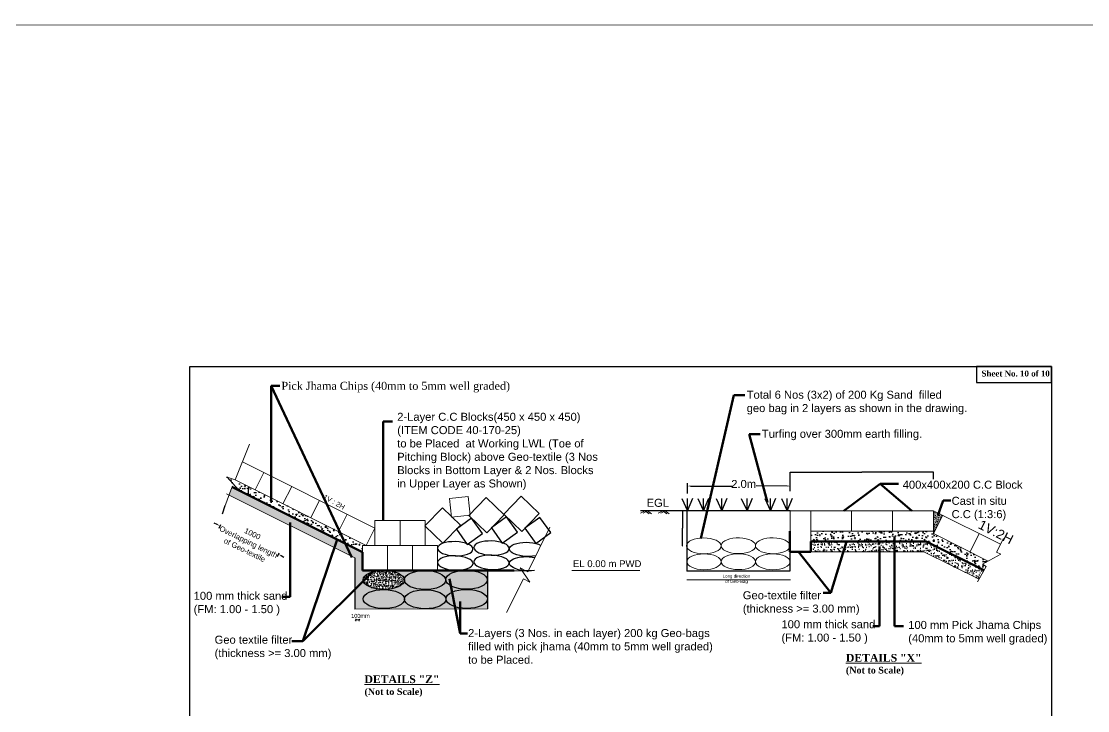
# Model space of a CAD drawing. Header units: inches. Extents: x 91231 to 269365, y -29123 to 27954.
# Drawn here: x 236388 to 250137, y -20464 to -11572 of the extents above; entities that cross this region are included whole.
import ezdxf

# ---------------------------------------------------------------- set-up
doc = ezdxf.new("R2010")
doc.units = ezdxf.units.IN
doc.header["$LTSCALE"] = 7
doc.header["$MEASUREMENT"] = 0
doc.header["$PDMODE"] = 3
doc.layers.add('Layer1', color=7, linetype='Continuous', lineweight=13)
doc.layers.add('Long Section Labels', color=7, linetype='Continuous', lineweight=9)
doc.layers.add('LINE', color=7, linetype='Continuous')
doc.styles.get("Standard").update_dxf_attribs({"font": 'arial.ttf'})
doc.dimstyles.get("Standard").update_dxf_attribs({"dimtxt": 0.18, "dimasz": 0.18, "dimexe": 0.18, "dimexo": 0.0625, "dimgap": 0.09, "dimtad": 0, "dimtih": 1, "dimtoh": 1, "dimdec": 4, "dimzin": 0, "dimdsep": 46, "dimtxsty": 'Standard', "dimcen": 0.09, "dimadec": 0, "dimazin": 0, "dimtfac": 1, "dimtdec": 4, "dimtofl": 0, "dimtmove": 0, "dimatfit": 3, "dimfxl": 1, "dimtolj": 1, "dimtzin": 0, "dimarcsym": 0})
pattern_1 = [(49.99999999999999, (18222.22382270859, 659253.0464670953), (54.6554006988012, -4.781725661670926), [5.715000000000001, -62.865]), (355, (18222.22382270859, 659253.0464670953), (-10.5728477927001, 57.31699286465399), [4.572000000000001, -50.292]), (100.4509999999999, (18226.77842270897, 659252.6479920951), (44.08275049978778, 52.53500634608756), [4.857, -53.427]), (46.18420000000002, (18222.22382270859, 659268.2864670953), (81.32371226763897, -12.61269837981814), [8.57249999999998, -94.29749999999984]), (96.63559999999998, (18229.00079270767, 659267.2354170951), (71.22127033987114, 74.22766676701477), [7.285499999999992, -80.14049999999986]), (351.1840000000001, (18222.22382270859, 659268.2864670953), (71.22138174418018, 74.22753535817931), [6.858000000000001, -75.438]), (21, (18229.84382270591, 659264.4764670954), (45.48446395061498, -30.67965555502875), [5.715000000000001, -62.865]), (326.0000000000001, (18229.84382270591, 659264.4764670954), (18.54060850429412, 55.25638983669579), [4.572, -50.29199999999999]), (71.4514, (18233.63417269604, 659261.9198370952), (64.02494723103733, 24.57685731481724), [4.857000000000001, -53.42700000000001]), (37.50000000000001, (18222.22382270859, 659253.0464670953), (0.9265809751775451, 25.36651166194594), [0, -49.6824, 0, -51.054, 0, -50.48250000000001]), (7.499999999999999, (18222.22382270859, 659253.0464670953), (20.04589875309172, 30.05417244543586), [0, -29.1084, 0, -48.5394, 0, -19.2405]), (327.5, (18205.23122269975, 659253.0464670953), (40.67717855006142, -1.718623197802037), [0, -19.05, 0, -59.43600000000001, 0, -78.867]), (317.5, (18197.61122270243, 659253.0464670953), (44.43875441580541, 7.627947309999906), [0, -24.765, 0, -39.4716, 0, -56.007])]

# ---------------------------------------------------------------- blocks, each defined once
blk = doc.blocks.new('*D14')
at = {"layer": 'Defpoints', "color": 0, "ltscale": 0.5, "transparency": 16777216}
for p in [(248149.8725699218, -17387.25144335566), (246301.8725699218, -17587.92222925913), (248149.8725699218, -17479.20844092345)]:
    blk.add_point(p, dxfattribs=at)
at = {"layer": 'LINE', "color": 0, "lineweight": -2, "ltscale": 0.5, "transparency": 16777216}
for p, q in [((246301.8725699218, -17587.85972925913), (246301.8725699218, -17387.07144335566)), ((246302.0525699218, -17387.25144335566), (247225.2009971046, -17387.25144335566)), ((248149.6925699218, -17387.25144335566), (247226.544142739, -17387.25144335566)), ((248149.8725699218, -17479.14594092345), (248149.8725699218, -17387.07144335566))]:
    blk.add_line(p, q, dxfattribs=at)
at = {"layer": 'LINE', "color": 0, "ltscale": 0.5, "transparency": 16777216}
for points in [[(246302.0525699218, -17387.22144335567), (246302.0525699218, -17387.28144335566), (246301.8725699218, -17387.25144335566)], [(248149.6925699218, -17387.22144335567), (248149.6925699218, -17387.28144335566), (248149.8725699218, -17387.25144335566)]]:
    blk.add_solid(points, dxfattribs=at)
at = {"layer": 'LINE', "color": 0, "lineweight": 13, "ltscale": 0.5, "transparency": 16777216, "insert": (247225.8725699218, -17387.25144335566), "char_height": 0.18, "attachment_point": 5}
blk.add_mtext('\\A1;{\\H1.775x;1.40m}', dxfattribs=at)
blk = doc.blocks.new('*D15')
at = {"layer": 'Defpoints', "color": 0, "ltscale": 0.5, "transparency": 16777216}
for p in [(244912.0662303005, -17884.78801516197), (245000.7400741386, -17884.78801516197), (244908.6703969645, -18336.38855170584)]:
    blk.add_point(p, dxfattribs=at)
at = {"layer": 'LINE', "color": 0, "lineweight": -2, "ltscale": 0.5, "transparency": 16777216}
for p, q in [((245000.6775741386, -17884.78801516197), (244911.8862303005, -17884.78801516197)), ((244912.0662303005, -17884.96801516197), (244912.0662303005, -18110.03846078725)), ((244912.0662303005, -18336.20855170584), (244912.0662303005, -18111.13810608057)), ((244908.7328969645, -18336.38855170584), (244912.2462303005, -18336.38855170584))]:
    blk.add_line(p, q, dxfattribs=at)
at = {"layer": 'LINE', "color": 0, "ltscale": 0.5, "transparency": 16777216}
for points in [[(244912.0362303005, -17884.96801516197), (244912.0962303005, -17884.96801516197), (244912.0662303005, -17884.78801516197)], [(244912.0362303005, -18336.20855170584), (244912.0962303005, -18336.20855170584), (244912.0662303005, -18336.38855170584)]]:
    blk.add_solid(points, dxfattribs=at)
at = {"layer": 'LINE', "color": 0, "lineweight": 13, "ltscale": 0.5, "transparency": 16777216, "insert": (244912.0662303004, -18110.58828343397), "char_height": 0.9, "attachment_point": 5}
blk.add_mtext('\\A1;300', dxfattribs=at)

msp = doc.modelspace()

# ---------------------------------------------------------------- hatches: boundary and pattern name
at = {"linetype": 'Continuous', "lineweight": -3, "ltscale": 0.5}
h = msp.add_hatch(dxfattribs=at)
h.set_pattern_fill('AR-CONC', color=0, scale=0.83, style=0)
h.set_pattern_definition([(49.99999999999999, (266102.7206072317, -8219.461097172782), (151.2132752666833, -13.22944099728956), [15.8115, -173.9265]), (355, (266102.7206072317, -8219.461097172782), (-29.2515455598036, 158.5770135922094), [12.6492, -139.1412]), (100.4509999999999, (266115.3216672273, -8220.563544672768), (121.9622763827462, 145.3468508908423), [13.4377, -147.8147]), (46.18420000000002, (266102.7206072317, -8177.297097172908), (224.9956039404678, -34.89513218416354), [23.71724999999996, -260.8897499999994]), (96.63559999999998, (266121.4702242197, -8180.205002172705), (197.0455146069768, 205.3632113887409), [20.15654999999996, -221.7220499999997]), (351.1840000000001, (266102.7206072317, -8177.297097172908), (197.0458228255652, 205.3628478242961), [18.9738, -208.7118]), (21, (266123.802607234, -8187.838097172644), (125.8403502633681, -84.88038036891288), [15.8115, -173.9265]), (326.0000000000001, (266123.802607234, -8187.838097172644), (51.29568352854707, 152.876011881525), [12.6492, -139.1412]), (71.4514, (266134.289242226, -8194.911440172553), (177.1356873392033, 67.99597190432767), [13.4377, -147.8147]), (37.50000000000001, (266102.7206072317, -8219.461097172782), (2.563540697991208, 70.18068226471708), [0, -137.45464, 0, -141.2494, 0, -139.66825]), (7.499999999999999, (266102.7206072317, -8219.461097172782), (55.46031988355377, 83.14987709903919), [0, -80.53323999999999, 0, -134.29234, 0, -53.23205000000001]), (327.5, (266055.7077472241, -8219.461097172782), (112.5401939885033, -4.75485751391897), [0, -52.70500000000001, 0, -164.4396, 0, -218.1987]), (317.5, (266034.6257472219, -8219.461097172782), (122.947220550395, 21.1039875576664), [0, -68.51650000000001, 0, -109.20476, 0, -154.9527])])
h.paths.add_polyline_path([(239147.1764692621, -17487.8678460292), (239040.672572221, -17449.87300343192), (239189.6646557631, -17613.91104028499), (239140.41462909, -17597.12183624724), (240786.2654814975, -18420.04726245147), (240786.2654814975, -18331.43862911253), (240834.3180354269, -18331.43862911253)])
at = {"lineweight": -3, "ltscale": 0.5}
h = msp.add_hatch(dxfattribs=at)
h.set_pattern_fill('AR-CONC', color=0, scale=0.5, style=0)
h.set_pattern_definition([(49.99999999999999, (18222.22382270859, 659253.0464670953), (91.092334498002, -7.969542769451543), [9.525, -104.775]), (355, (18222.22382270859, 659253.0464670953), (-17.62141298783349, 95.52832144108999), [7.620000000000002, -83.82000000000001]), (100.4509999999999, (18229.81482270674, 659252.3823420951), (73.47125083297962, 87.55834391014594), [8.095, -89.045]), (46.18420000000002, (18222.22382270859, 659278.4464670954), (135.539520446065, -21.02116396636357), [14.28749999999998, -157.1624999999997]), (96.63559999999998, (18233.51877270208, 659276.6947170953), (118.7021172331186, 123.7127779450246), [12.14249999999998, -133.5674999999997]), (351.1840000000001, (18222.22382270859, 659278.4464670954), (118.702302906967, 123.7125589302988), [11.43, -125.73]), (21, (18234.92382270412, 659272.0964670953), (75.80743991769164, -51.13275925838126), [9.525, -104.775]), (326.0000000000001, (18234.92382270412, 659272.0964670953), (30.90101417382354, 92.09398306115963), [7.62, -83.82]), (71.4514, (18241.24107270257, 659267.8354170952), (106.7082453850622, 40.96142885802873), [8.095000000000002, -89.04500000000002]), (37.50000000000001, (18222.22382270859, 659253.0464670953), (1.544301625295908, 42.27751943657655), [0, -82.804, 0, -85.09, 0, -84.1375]), (7.499999999999999, (18222.22382270859, 659253.0464670953), (33.40983125515287, 50.09028740905975), [0, -48.514, 0, -80.899, 0, -32.0675]), (327.5, (18193.90282270627, 659253.0464670953), (67.7952975834357, -2.864371996336729), [0, -31.75, 0, -99.06000000000002, 0, -131.445]), (317.5, (18181.20282271074, 659253.0464670953), (74.06459069300902, 12.71324551666651), [0, -41.275, 0, -65.786, 0, -93.345])])
edge = h.paths.add_edge_path()
edge.add_line((240686.2654814975, -19153.05487039484), (242402.8070368838, -19152.20664247252))
edge.add_line((242402.8070368873, -19152.20664247251), (242403.879927372, -18655.65415369389))
edge.add_line((242403.8799273701, -18655.65415369379), (242181.4466336648, -18655.17354676971))
edge.add_ellipse((242128.6742536979, -18775.18810965758), major_axis=(-266.9392690718118, 1.747436432372941), ratio=0.4596705317050753, start_angle=282.32292129746213, end_angle=618.770298097184, ccw=False)
edge.add_line((242072.4884828137, -18654.93812319203), (241754.7040735594, -18654.25149312452))
edge.add_line((241754.7040735664, -18654.25149312461), (241061.4915146946, -18654.25149312461))
edge.add_ellipse((241060.6882696779, -18776.95560887209), major_axis=(-266.9392690718118, 1.747436432372941), ratio=0.4596705317050753, start_angle=184.8800895468057, end_angle=270.0000000052819, ccw=False)
edge.add_ellipse((241592.9351623537, -18778.72310808612), major_axis=(-266.9392690718118, 1.747436432372941), ratio=0.4596705317050753, start_angle=4.880089546805721, end_angle=355.92393404651017, ccw=False)
edge.add_ellipse((241060.6882696779, -18776.95560887209), major_axis=(-266.9392690718118, 1.747436432372941), ratio=0.4596705317050753, start_angle=271.631794728523, end_angle=535.9239340465224, ccw=False)
edge.add_line((241053.8897353889, -18654.25149312461), (240786.2654814991, -18654.25149312461))
edge.add_line((240786.2654814975, -18654.25149312461), (240786.2654814974, -18420.0472624517))
edge.add_line((240786.2654814975, -18420.04726245147), (239140.4146290873, -17597.12183624713))
edge.add_line((239140.41462909, -17597.12183624724), (239101.1236610652, -17583.72764900397))
edge.add_line((239101.1236610668, -17583.72764900405), (239066.1682056051, -17682.79642317147))
edge.add_line((239066.1682055996, -17682.7964231715), (240686.2654814963, -18492.84506111847))
edge.add_line((240686.2654814975, -18492.84506111857), (240686.2654814975, -19153.05487039482))
edge = h.paths.add_edge_path(flags=16)
edge.add_ellipse((241062.6481740208, -19024.56618078737), major_axis=(-266.9392690718118, 1.747436432372941), ratio=0.4596705317050753, start_angle=184.8800895468681, end_angle=535.9239340464599, ccw=False)
edge.add_ellipse((241594.8950666966, -19026.33368000141), major_axis=(-266.9392690718118, 1.747436432372941), ratio=0.4596705317050753, start_angle=4.880089546868078, end_angle=355.92393404644776, ccw=False)
edge = h.paths.add_edge_path(flags=16)
edge.add_ellipse((242130.6341580407, -19022.79868157333), major_axis=(-266.9392690718118, 1.747436432372941), ratio=0.4596705317050753, start_angle=0, end_angle=360)
at = {"linetype": 'ByBlock', "lineweight": 5, "ltscale": 0.5}
h = msp.add_hatch(dxfattribs=at)
h.set_pattern_fill('AR-CONC', color=256, scale=0.132, style=0)
h.set_pattern_definition([(49.99999999999999, (247715.5292560415, -12220.05844354615), (24.04837630747253, -2.103959291135208), [2.514600000000001, -27.6606]), (355, (247715.5292560415, -12220.05844354615), (-4.652053028788043, 25.21947686044776), [2.011680000000001, -22.12848000000001]), (100.4509999999999, (247717.5332800405, -12220.23377254591), (19.39641021990662, 23.11540279227853), [2.13708, -23.50788]), (46.18420000000002, (247715.5292560415, -12213.35284354616), (35.78243339776116, -5.549587287119985), [3.771899999999996, -41.49089999999993]), (96.63559999999993, (247718.5111228408, -12213.81530554578), (31.33735894954331, 32.6601733774865), [3.205619999999964, -35.26181999999968]), (351.1840000000001, (247715.5292560415, -12213.35284354616), (31.33740796743928, 32.66011555759889), [3.01752, -33.19272]), (21, (247718.8820560382, -12215.02924354546), (20.0131641382706, -13.49904844421265), [2.514600000000001, -27.6606]), (326.0000000000001, (247718.8820560382, -12215.02924354546), (8.157867741889415, 24.31281152814615), [2.01168, -22.12848]), (71.4514, (247720.5498100402, -12216.15416074576), (28.17097678165643, 10.81381721851958), [2.137080000000001, -23.50788000000001]), (37.49999999999999, (247715.5292560415, -12220.05844354615), (0.4076956290781198, 11.16126513125621), [0, -21.86025600000001, 0, -22.46376000000001, 0, -22.21230000000001]), (7.500000000000004, (247715.5292560415, -12220.05844354615), (8.820195451360359, 13.22383587599178), [0, -12.807696, 0, -21.357336, 0, -8.465819999999999]), (327.5, (247708.0525120454, -12220.05844354615), (17.89795856202703, -0.7561942070328964), [0, -8.382000000000001, 0, -26.15184000000001, 0, -34.70148000000001]), (317.5, (247704.6997120412, -12220.05844354615), (19.55305194295438, 3.356296816399958), [0, -10.8966, 0, -17.367504, 0, -24.64308])])
h.paths.add_polyline_path([(248267.9369591357, -17943.82020976799), (248149.8725699218, -17884.7880151615), (248149.8725699218, -18148.78801516103), (248149.8725699218, -18179.94898819164)])
at = {"linetype": 'Continuous', "lineweight": -3, "ltscale": 0.5}
h = msp.add_hatch(dxfattribs=at)
h.set_pattern_fill('AR-CONC', color=0, scale=0.83, style=0)
h.set_pattern_definition([(49.99999999999999, (224795.1784188928, -18941.81865261061), (151.2132752666833, -13.22944099728956), [15.8115, -173.9265]), (355, (224795.1784188928, -18941.81865261061), (-29.2515455598036, 158.5770135922094), [12.6492, -139.1412]), (100.4509999999999, (224807.7794788884, -18942.9211001106), (121.9622763827462, 145.3468508908423), [13.4377, -147.8147]), (46.18420000000002, (224795.1784188928, -18899.65465261028), (224.9956039404678, -34.89513218416354), [23.71724999999996, -260.8897499999994]), (96.63559999999998, (224813.9280358957, -18902.56255761054), (197.0455146069768, 205.3632113887409), [20.15654999999996, -221.7220499999997]), (351.1840000000001, (224795.1784188928, -18899.65465261028), (197.0458228255652, 205.3628478242961), [18.9738, -208.7118]), (21, (224816.260418895, -18910.19565261048), (125.8403502633681, -84.88038036891288), [15.8115, -173.9265]), (326.0000000000001, (224816.260418895, -18910.19565261048), (51.29568352854707, 152.876011881525), [12.6492, -139.1412]), (71.4514, (224826.7470538871, -18917.26899561039), (177.1356873392033, 67.99597190432767), [13.4377, -147.8147]), (37.50000000000001, (224795.1784188928, -18941.81865261061), (2.563540697991208, 70.18068226471708), [0, -137.45464, 0, -141.2494, 0, -139.66825]), (7.499999999999999, (224795.1784188928, -18941.81865261061), (55.46031988355377, 83.14987709903919), [0, -80.53323999999999, 0, -134.29234, 0, -53.23205000000001]), (327.5, (224748.1655588852, -18941.81865261061), (112.5401939885033, -4.75485751391897), [0, -52.70500000000001, 0, -164.4396, 0, -218.1987]), (317.5, (224727.0835588978, -18941.81865261061), (122.947220550395, 21.1039875576664), [0, -68.51650000000001, 0, -109.20476, 0, -154.9527])])
h.paths.add_polyline_path([(248149.8725699218, -18179.94898819164), (248149.8725699218, -18148.78801516103), (246565.8725699218, -18148.78801516196), (246565.8725699218, -18280.78801516103), (248056.3896508323, -18280.78801516103), (248800.2493230881, -18652.71785128987), (248828.0846904175, -18602.41005576294), (248783.031922202, -18573.28473746389), (248856.499429691, -18533.26241807672)])
h = msp.add_hatch(dxfattribs=at)
h.set_pattern_fill('AR-SAND', color=0, scale=1.32, style=0)
h.set_pattern_definition([(37.50000000000001, (224795.1784188928, -18941.81865261061), (-2.11204131069894, 64.60254732747319), [0, -50.96256, 0, -56.99760000000001, 0, -54.48299999999999]), (7.499999999999999, (224795.1784188928, -18941.81865261061), (59.33707337421635, 94.62091327502277), [0, -27.49296, 0, -45.93336, 0, -17.6022]), (327.5, (224753.9389788912, -18941.81865261061), (104.4109928718725, 0.1897083775680312), [0, -16.764, 0, -60.3504, 0, -78.7908]), (317.5, (224753.9389788912, -18941.81865261061), (100.7894517263432, 29.42667066995254), [0, -8.382, 0, -39.56304, 0, -45.2628])])
h.paths.add_polyline_path([(248056.3896508323, -18280.78801516103), (246567.9720068307, -18280.78801516103), (246567.9720068307, -18412.78801516103), (248025.2286777975, -18412.78801516103), (248736.2878376426, -18768.31759508266), (248800.2493230881, -18652.71785128987)])
at = {"lineweight": -3, "ltscale": 0.5}
h = msp.add_hatch(dxfattribs=at)
h.set_pattern_fill('AR-CONC', color=0, scale=0.3, style=0)
h.set_pattern_definition(pattern_1)
edge = h.paths.add_edge_path()
edge.add_ellipse((241060.6882696779, -18776.95560887209), major_axis=(-266.9392690718118, 1.747436432372941), ratio=0.4596705317050753, start_angle=271.631794728523, end_angle=535.9239340465224)
edge.add_ellipse((241592.9351623537, -18778.72310808612), major_axis=(-266.9392690718118, 1.747436432372941), ratio=0.4596705317050753, start_angle=355.92393404651017, end_angle=364.88008954680566, ccw=False)
edge.add_ellipse((241060.6882696779, -18776.95560887209), major_axis=(-266.9392690718118, 1.747436432372941), ratio=0.4596705317050753, start_angle=184.8800895468057, end_angle=270.0000000052819)
edge.add_line((241061.4915146859, -18654.25149312461), (241053.8897353905, -18654.25149312461))
h = msp.add_hatch(dxfattribs=at)
h.set_pattern_fill('AR-CONC', color=0, scale=0.3, style=0)
h.set_pattern_definition(pattern_1)
edge = h.paths.add_edge_path()
edge.add_ellipse((241062.6481740208, -19024.56618078737), major_axis=(-266.9392690718118, 1.747436432372941), ratio=0.4596705317050753, start_angle=184.8800895468681, end_angle=535.9239340464597)
edge.add_ellipse((241594.8950666966, -19026.33368000141), major_axis=(-266.9392690718118, 1.747436432372941), ratio=0.4596705317050753, start_angle=355.92393404644776, end_angle=364.8800895468681, ccw=False)
edge = h.paths.add_edge_path()
edge.add_ellipse((241592.9351623537, -18778.72310808612), major_axis=(-266.9392690718118, 1.747436432372941), ratio=0.4596705317050753, start_angle=4.880089546805642, end_angle=355.9239340465102)
edge.add_ellipse((241060.6882696779, -18776.95560887209), major_axis=(-266.9392690718118, 1.747436432372941), ratio=0.4596705317050753, start_angle=175.9239340465224, end_angle=184.8800895468057, ccw=False)
edge = h.paths.add_edge_path()
edge.add_ellipse((241594.8950666966, -19026.33368000141), major_axis=(-266.9392690718118, 1.747436432372941), ratio=0.4596705317050753, start_angle=4.880089546868055, end_angle=355.9239340464478)
edge.add_ellipse((241062.6481740208, -19024.56618078737), major_axis=(-266.9392690718118, 1.747436432372941), ratio=0.4596705317050753, start_angle=175.9239340464598, end_angle=184.8800895468681, ccw=False)
edge = h.paths.add_edge_path()
edge.add_ellipse((242128.6742536979, -18775.18810965758), major_axis=(-266.9392690718118, 1.747436432372941), ratio=0.4596705317050753, start_angle=282.3229212974621, end_angle=618.7702980971839)
edge.add_line((242181.4466336699, -18655.17354676951), (242072.4884828248, -18654.93812319211))
edge = h.paths.add_edge_path()
edge.add_ellipse((242130.6341580407, -19022.79868157333), major_axis=(-266.9392690718118, 1.747436432372941), ratio=0.4596705317050753, start_angle=0, end_angle=360)

# ---------------------------------------------------------------- linework, layer by layer
at = {"color": 0, "linetype": 'Continuous', "lineweight": 13, "ltscale": 0.5}
for p, q in [((240947.671913545, -18109.12833951446), (239238.6841361778, -17254.63445082758)), ((239403.1900866957, -17615.87465474414), (239516.5439648138, -17393.56436514514)), ((240834.3180354269, -18331.43862911253), (239147.1764692621, -17487.8678460292)), ((239760.9720738785, -17794.76564833647), (239874.3259519966, -17572.45535873747)), ((240686.2654814975, -18492.84506111857), (239033.0844221072, -17666.25453142435)), ((240118.7540610613, -17973.65664192833), (240232.1079391794, -17751.3463523298)), ((240476.5360482441, -18152.5476355202), (240589.8899263622, -17930.23734592213)), ((240834.3180354269, -18331.43862911253), (240947.671913545, -18109.12833951446)), ((242402.8070368873, -19152.20664247251), (240686.2654814975, -19153.05487039438))]:
    msp.add_line(p, q, dxfattribs=at)
at = {"color": 0, "lineweight": 53, "ltscale": 0.5}
for p, q in [((240786.2654814975, -18420.04726245147), (239100.1451508658, -17576.98709713979)), ((241754.7040735664, -18654.25149312461), (242743.0885040493, -18656.38707450763))]:
    msp.add_line(p, q, dxfattribs=at)
at = {"color": 0, "linetype": 'Continuous', "lineweight": -3, "ltscale": 0.5}
for p, q in [((239315.6172891216, -17684.72316626631), (239315.2215390162, -17590.52462040246)), ((244902.3528377818, -17724.82917709168), (244977.0440159173, -17884.78801516476)), ((244977.0440159173, -17884.78801516476), (245045.8160014035, -17723.53390167313)), ((244977.0440159173, -17884.78801516196), (244977.0440159173, -17725.2779339299)), ((245110.7029277788, -17724.8291770861), (245185.3941059144, -17884.78801515963)), ((245185.3941059144, -17884.78801515963), (245254.1660914005, -17723.53390166754)), ((245185.3941059144, -17884.78801515637), (245185.3941059144, -17725.27793392431)), ((245346.995197262, -17724.82917708749), (245421.6863754125, -17884.78801516103)), ((245421.6863754125, -17884.78801516103), (245490.4583608912, -17723.53390166754)), ((245421.6863754125, -17884.78801515824), (245421.6863754125, -17725.27793392571)), ((245671.552375886, -17724.82917708749), (245746.2435540216, -17884.78801516103)), ((245746.2435540216, -17884.78801516103), (245815.0155395077, -17723.53390166754)), ((245746.2435540216, -17884.78801515824), (245746.2435540216, -17725.27793392571)), ((245973.4549737232, -17724.82917708749), (246048.1461518736, -17884.78801516103)), ((246048.1461518736, -17884.78801516103), (246116.9181373523, -17723.53390166754)), ((246048.1461518736, -17884.78801515824), (246048.1461518736, -17725.27793392571)), ((246188.0910804974, -17724.82917708749), (246262.7822586404, -17884.78801516103)), ((246262.7822586404, -17884.78801516103), (246331.5542441265, -17723.53390166754)), ((246262.7822586404, -17884.78801515824), (246262.7822586404, -17725.27793392571)), ((239013.3522954615, -17822.20551946745), (238976.3560240449, -17927.81322055761)), ((240008.6559186833, -18031.24248104342), (240088.1657957764, -17987.18996989154)), ((246301.8725699218, -17884.78801516196), (244372.6799864949, -17884.78801516196)), ((242402.8070368873, -19152.20664247297), (242403.8793064238, -18655.94153571487)), ((242743.0885040493, -18656.38707450763), (242927.0075745092, -18659.81409985325))]:
    msp.add_line(p, q, dxfattribs=at)
at = {"color": 0, "lineweight": -3, "ltscale": 0.5}
for p, q in [((244977.0440159173, -17663.26133571783), (244977.0440159173, -17529.62222925932)), ((245017.7940159173, -17566.02222925922), (245556.5577882411, -17566.02222925922)), ((246261.1225699218, -17566.02222925922), (245862.7331371935, -17563.55728430612)), ((246301.8725699218, -17631.83985735601), (246301.8725699218, -17529.62222925932)), ((244968.1195394801, -17884.78801516243), (244968.1195394801, -18663.76705324589)), ((238912.1174567671, -18061.72561637018), (238875.4829911696, -18043.87965239151)), ((238955.3209888594, -18066.08650098773), (238932.8109876619, -18112.29537293254)), ((246298.6167023437, -18414.76653393716), (246298.6167023437, -18663.76705324589)), ((239707.7033623786, -18432.59897816353), (239685.1933611812, -18478.80785010787)), ((239737.7687614815, -18463.93002150333), (239774.4032270791, -18481.77598548293)), ((240686.2654814975, -18492.84506111857), (240686.2654814975, -19153.05487039438)), ((246298.6167023437, -18663.76705324589), (244968.1195394801, -18663.76705324589)), ((240693.1006783312, -19301.73054183353), (240711.0733295949, -19285.04770879386)), ((240735.2246852209, -19300.84446440623), (240753.1973364846, -19284.16163136656))]:
    msp.add_line(p, q, dxfattribs=at)
at = {"linetype": 'ByBlock', "lineweight": 13, "ltscale": 0.5}
for p, q in [((248149.8725699218, -17884.7880151615), (246301.8725699218, -17884.78801516196)), ((249014.6311390878, -18317.16729974546), (248149.8725699218, -17884.7880151615)), ((248149.8725699218, -18148.78801516103), (246565.8725699218, -18148.78801516196)), ((248856.499429691, -18533.26241807672), (248149.8725699218, -18179.94898819164)), ((248025.2286777975, -18412.78801516103), (246567.9720068307, -18412.78801516103)), ((248736.2878376426, -18768.31759508266), (248025.2286777975, -18412.78801516103))]:
    msp.add_line(p, q, dxfattribs=at)
at = {"linetype": 'ByBlock', "lineweight": 18, "ltscale": 0.5}
for p, q in [((246301.8725699218, -17884.78801516196), (246301.8725699218, -18412.7880151615)), ((246565.8725699218, -17884.78801516196), (246565.8725699218, -18412.7880151615)), ((247093.8725699292, -17884.78801516196), (247093.8725699292, -18148.78801516196)), ((247621.8725699143, -17884.7880151615), (247621.8725699143, -18148.78801516103)), ((248149.8725699218, -17884.7880151615), (248149.8725699218, -18148.78801516103)), ((248149.8725699218, -18179.94898819164), (248267.9369591357, -17943.82020976706)), ((248149.8725699218, -18148.78801516103), (248149.8725699218, -18179.94898819164)), ((248622.13012677, -18416.07776661529), (248740.1945159839, -18179.9489881921))]:
    msp.add_line(p, q, dxfattribs=at)
at = {"linetype": 'ByBlock', "lineweight": 60, "ltscale": 0.5}
for p, q in [((246298.6167023437, -18149.33325086519), (246298.6167023437, -18414.76653393716)), ((248056.3896508323, -18280.78801516103), (246567.9720068307, -18280.78801516103)), ((246567.9720068307, -18414.76653393716), (246567.9720068307, -18280.7880151615)), ((248800.2493230881, -18652.71785129033), (248056.3896508323, -18280.78801516103)), ((246298.6167023437, -18414.76653393716), (246567.9720068307, -18414.76653393716))]:
    msp.add_line(p, q, dxfattribs=at)
at = {"color": 7, "lineweight": 30, "ltscale": 0.18}
msp.add_lwpolyline([(249670.2070655705, -16026.38455963726), (248704.724738452, -16026.38455963726), (248704.724738452, -16228.92107817982), (249670.2070655705, -16228.92107817982)], close=True, dxfattribs=at)
at = {"color": 0, "linetype": 'Continuous', "lineweight": -3, "ltscale": 0.5}
for points in [[(242158.2036478849, -17947.29846772397), (242390.1857953774, -18171.78104706187), (242614.6683746533, -17939.79889956801), (242382.6862272279, -17715.31632026131)], [(242609.0617219465, -17929.4997115767), (242841.0438694464, -18153.98229091414), (243065.5264487223, -17922.00014342027), (242833.5443012969, -17697.51756411357)], [(241592.1171695994, -18079.46923802546), (241824.0993170844, -18303.95181736289), (242048.5818963678, -18071.96966986902), (241816.5997489275, -17847.48709056232)], [(242138.6465867119, -18319.06693370207), (242335.2178961219, -18177.72761859404), (242193.8785810428, -17981.15630924035), (241997.3072716923, -18122.49562431764)], [(242589.5046607734, -18301.2681775548), (242786.0759701835, -18159.92886244677), (242644.7366551118, -17963.35755309308), (242448.1653457539, -18104.69686817037)], [(243019.9234077887, -18308.038752111), (243216.4947172062, -18166.69943700297), (243075.1554021345, -17970.12812764928), (242878.5840927766, -18111.46744272657)]]:
    msp.add_lwpolyline(points, close=True, dxfattribs=at)
at = {"linetype": 'ByBlock', "lineweight": 18, "ltscale": 0.5}
for points in [[(244372.2402815403, -17916.8349208225), (244431.6569774704, -17884.78801516196), (244481.7887353631, -17923.32509039514)], [(244404.015147026, -17916.8349208225), (244463.4318429561, -17884.78801516196), (244513.5636008488, -17923.32509039514)], [(244600.4011535154, -17916.8349208225), (244659.8178494455, -17884.78801516196), (244709.9496073382, -17923.32509039514)], [(244632.1760190012, -17916.8349208225), (244691.5927149312, -17884.78801516196), (244741.7244728239, -17923.32509039514)], [(248716.7575348796, -18803.61536810672), (248828.0846904175, -18602.41005576294), (248783.031922202, -18573.28473746389), (249016.29704282, -18446.21072232848), (248963.2813705088, -18419.73577207964), (249050.758189197, -18245.0054099847)]]:
    msp.add_lwpolyline(points, dxfattribs=at)
at = {"color": 0, "linetype": 'Continuous', "lineweight": -3, "ltscale": 0.5, "extrusion": (0, 0, -0.9999999999999999)}
for centre in [(241982.933382112, -18375.04455204806), (242450.683194104, -18366.32021822812), (241983.3116249548, -18559.34294171198), (242451.0614369469, -18550.61860789158)]:
    msp.add_ellipse(centre, major_axis=(-228.6779544565967, 7.359250985567465), ratio=0.3999216098319032, dxfattribs=at)
for centre, start_param, end_param in [((242909.6943173738, -18383.76888586706), 4.189055286767898, 8.733121288961382), ((242910.0725602166, -18568.06727553098), 4.282022807574673, 8.296774934931928)]:
    msp.add_ellipse(centre, major_axis=(-228.6779544565967, 7.359250985567465), ratio=0.3999216098319032, start_param=start_param, end_param=end_param, dxfattribs=at)
at = {"color": 0, "linetype": 'Continuous', "lineweight": 30, "ltscale": 0.5}
for centre in [(241060.6882696779, -18776.95560887209), (241592.9351623537, -18778.72310808612), (242128.6742536979, -18775.18810965758), (241062.6481740208, -19024.56618078737), (241594.8950666966, -19026.33368000141), (242130.6341580407, -19022.79868157333)]:
    msp.add_ellipse(centre, major_axis=(-266.9392690718118, 1.747436432372941), ratio=0.4596705317050753, dxfattribs=at)
at = {"color": 0, "lineweight": -3, "ltscale": 0.5}
for points in [[(245017.7940159173, -17559.23056259271), (245017.7940159173, -17572.8138959262), (244977.0440159173, -17566.02222925922)], [(246261.1225699218, -17559.23056259271), (246261.1225699218, -17572.8138959262), (246301.8725699218, -17566.02222925922)]]:
    msp.add_solid(points, dxfattribs=at)
at = {"color": 0, "linetype": 'Continuous', "lineweight": -3, "ltscale": 0.5}
for points in [[(238915.0917840929, -18055.61987210377), (238909.1431294264, -18067.8313606366), (238948.7519223647, -18079.57158034886)], [(239740.7430888073, -18457.82427723691), (239734.7944341557, -18470.03576577021), (239701.1342958839, -18446.08405752465)]]:
    msp.add_solid(points, dxfattribs=at)
at = {"layer": 'Layer1', "color": 7, "lineweight": 30}
msp.add_lwpolyline([(247305.9929089429, -23762.55912796161), (238560.2990403579, -23762.55912796161), (238560.2990403579, -16026.38455963726), (249670.2070655705, -16026.38455963726), (249670.2070655705, -22114.87807495039), (249670.2070655705, -23510.33612326006), (249670.2070655705, -23762.55912796161)], close=True, dxfattribs=at)
at = {"layer": 'LINE', "color": 7, "lineweight": 53, "ltscale": 0.5}
for p, q in [((240786.2654814975, -18420.04726245147), (240786.2654814975, -18654.25149312461)), ((240786.2654814975, -18654.25149312461), (241754.7040735664, -18654.25149312461))]:
    msp.add_line(p, q, dxfattribs=at)
at = {"layer": 'LINE', "color": 7, "lineweight": 13, "ltscale": 0.5}
for p, q in [((241431.8912095235, -18331.43862911253), (241431.8912095235, -18654.25149312461)), ((241431.8912095235, -18654.25149312461), (241431.8912095235, -18331.43862911253)), ((240786.2654814975, -18654.25149312461), (241754.7040735664, -18654.25149312461)), ((241120.1979879247, -18654.25149312461), (240797.3851238744, -18654.25149312461)), ((241030.3068274887, -18654.25149312461), (241210.7647045063, -18654.25149312461)), ((241030.3068274887, -18654.25149312461), (241210.7647045063, -18654.25149312461)), ((244360.9848846825, -18654.25149312461), (243486.1042823078, -18654.25149312461)), ((244969.1841240667, -18773.98015276238), (245635.1320907509, -18773.98015276238)), ((246303.5204694183, -18773.98015276238), (245637.5725027564, -18773.98015276238)), ((240701.0309178467, -19280.16071811839), (240701.0309178467, -19311.01291560635)), ((240702.0513847166, -19293.48334334171), (240743.3603916064, -19293.48334334171)), ((240743.1549247364, -19281.68162811184), (240743.1549247364, -19311.01291560635))]:
    msp.add_line(p, q, dxfattribs=at)
for points in [[(239327.9562197583, -17027.09907755614), (239147.1764692621, -17487.8678460292), (239040.672572221, -17449.87300343192), (239189.6646557631, -17613.91104028499), (239101.1236610668, -17583.72764900405), (239013.9174718218, -17830.88249662364)], [(243203.2310282247, -18094.76975456052), (242920.3152436943, -18673.503971706), (242820.1935391681, -18620.9460758598), (242944.7040723072, -18804.2606841599), (242861.2720256852, -18761.95656561278), (242645.0052119152, -19195.61589908166)]]:
    msp.add_lwpolyline(points, dxfattribs=at)
for points in [[(242147.8245434643, -17701.78075630762), (241907.1625299783, -17728.21703626387), (241933.5988098712, -17968.8790497797), (242174.2608234243, -17942.44276988445)], [(240947.671913545, -18331.43862911253), (241270.4847775357, -18331.43862911253), (241270.4847775357, -18008.62576513071), (240947.671913545, -18008.62576513071)], [(241270.4847775357, -18331.43862911253), (241593.2976415114, -18331.43862911253), (241593.2976415114, -18008.62576513071), (241270.4847775357, -18008.62576513071)], [(240786.2654814975, -18654.25149312461), (241109.0783455329, -18654.25149312461), (241109.0783455329, -18331.43862911253), (240786.2654814975, -18331.43862911253)], [(241109.0783455329, -18654.25149312461), (241431.8912095235, -18654.25149312461), (241431.8912095235, -18331.43862911253), (241109.0783455329, -18331.43862911253)], [(241431.8912095235, -18654.25149312461), (241754.7040735664, -18654.25149312461), (241754.7040735664, -18331.43862911253), (241431.8912095235, -18331.43862911253)]]:
    msp.add_lwpolyline(points, close=True, dxfattribs=at)
at = {"layer": 'LINE', "color": 7, "lineweight": 9, "ltscale": 0.5}
for centre in [(245187.7023182245, -18337.84474873249), (245190.4719041394, -18543.4769006561), (245633.8793154018, -18542.46067811208), (246077.5229866164, -18542.85521157025)]:
    msp.add_ellipse(centre, major_axis=(-222.4493908931766, 1.45619702697745), ratio=0.4596705317050754, dxfattribs=at)
for centre, start_param, end_param in [((245633.8793154018, -18336.36177950152), -0.06111639922345979, 6.22206890795275), ((246077.5229866164, -18336.75631295968), 0.08692243588195685, 6.220874297421949)]:
    msp.add_ellipse(centre, major_axis=(-222.4493908931766, 1.45619702697745), ratio=0.4596705317050754, start_param=start_param, end_param=end_param, dxfattribs=at)
at = {"layer": 'LINE', "color": 7, "lineweight": -3, "ltscale": 0.5}
for points in [[(240701.4384178467, -19310.58099893978), (240701.4384178467, -19310.71683227303), (240701.0309178467, -19310.64891560641)], [(240742.7474247364, -19310.58099893978), (240742.7474247364, -19310.71683227303), (240743.1549247364, -19310.64891560641)]]:
    msp.add_solid(points, dxfattribs=at)
at = {"layer": 'Long Section Labels'}
msp.add_lwpolyline([(91231.23992717976, -11571.79147722182), (269365.1039547153, -11625.10647415993), (269365.1039547153, -29123.34063999151), (91231.23992717976, -29123.34063999151)], close=True, dxfattribs=at)

# ---------------------------------------------------------------- texts
at = {"color": 7, "lineweight": 30, "ltscale": 0.18, "insert": (248768.4252922343, -16076.80156206791), "char_height": 76.32055494102661, "width": 2741.409530997333, "attachment_point": 1}
msp.add_mtext('{\\fTimes New Roman|b1|i0|c0|p18;Sheet No. 10 of 10}', dxfattribs=at)
at = {"color": 0, "linetype": 'Continuous', "lineweight": -3, "ltscale": 0.5, "insert": (239317.048857096, -18287.03497340469), "char_height": 70, "attachment_point": 5, "rotation": 334.02762362713577}
msp.add_mtext('\\A1;1000\\POverlapping length\\Pof Geo-textile', dxfattribs=at)
at = {"layer": 'LINE', "color": 7, "lineweight": 13, "ltscale": 0.5}
msp.add_text('1V:2H ', height=122.5125, rotation=332.9935993284867, dxfattribs=at).set_placement((248714.7938744457, -18105.29686246751))
at = {"layer": 'LINE', "color": 7, "lineweight": 13, "ltscale": 0.5, "attachment_point": 1}
for s, insert, char_height, width in [('{\\fTimes New Roman|b0|i0|c0|p18;Pick Jhama Chips (40mm to 5mm well graded)}', (239741.0855911927, -16222.00011558164), 103.1933432683296, 3965.808447653468), ('Total 6 Nos (3x2) of 200 Kg Sand  filled \\Pgeo bag in 2 layers as shown in the drawing.', (245740.8683163034, -16336.8265999163), 103.1933432683296, 3965.808447653468), ('2-Layer C.C Blocks(450 x 450 x 450) \\P(ITEM CODE 40-170-25)\\Pto be Placed  at Working LWL (Toe of \\PPitching Block) above Geo-textile (3 Nos \\PBlocks in Bottom Layer & 2 Nos. Blocks\\Pin Upper Layer as Shown)', (241234.5265238205, -16621.30937574743), 103.1933432683296, 3965.808447653468), ('Turfing over 300mm earth filling.', (245936.9055372806, -16840.87044332674), 103.1933432683296, 3965.808447653468), ('\\A1;2.0m', (245541.4850950869, -17487.53982828869), 103.1933432683296, 3965.808447653468), ('400x400x200 C.C Block', (247752.2941420482, -17497.36677847276), 103.1933432683296, 3965.808447653468), ('EGL', (244450.122515458, -17731.05019022929), 103.1933432683296, 3965.808447653468), ('Cast in situ\\PC.C (1:3:6)', (248382.662123564, -17705.11038589789), 103.1933432683296, 3965.808447653468), ('100 mm thick sand \\P(FM: 1.00 - 1.50 )', (238609.7227637352, -18930.44574057622), 103.1933432683296, 3965.808447653468), (' Geo-textile filter\\P (thickness >= 3.00 mm)', (245650.6238546775, -18923.5739086809), 103.1933432683296, 3965.808447653468), ('100mm', (240640.0465198455, -19215.05345183282), 51.59667163416481, 1982.904223826734), ('100 mm thick sand \\P(FM: 1.00 - 1.50 )', (246189.1837436961, -19297.52090558581), 103.1933432683296, 3965.808447653468), ('100 mm Pick Jhama Chips \\P(40mm to 5mm well graded)', (247823.8724206196, -19306.37725641378), 103.1933432683296, 3965.808447653468), ('Geo textile filter \\P(thickness >= 3.00 mm) ', (238879.9570381673, -19496.87538676182), 103.1933432683296, 3965.808447653468), ('2-Layers (3 Nos. in each layer) 200 kg Geo-bags\\Pfilled with pick jhama (40mm to 5mm well graded)\\Pto be Placed.', (242148.3981767254, -19411.08664628616), 103.1933432683296, 3965.808447653468), ('{\\fTimes New Roman|b1|i0|c0|p18;\\H1.432x;\\LDETAILS "X"\\P\\H0.8606x;\\l(Not to Scale)}', (247020.1440706657, -19732.04103562547), 69.62532631807711, 1094.491599430528), ('{\\fTimes New Roman|b1|i0|c0|p18;\\H1.432x;\\LDETAILS "Z"\\P\\H0.8603x;\\l(Not to Scale)}', (240812.5665210815, -20008.52886464712), 69.62532631807711, 1094.491599430528)]:
    msp.add_mtext(s, dxfattribs=dict(at, insert=insert, char_height=char_height, width=width))
at = {"layer": 'LINE', "color": 7, "lineweight": 13, "ltscale": 0.5, "insert": (240306.3637188704, -17668.23177569205), "char_height": 64.73585574141977, "width": 341.0786576580767, "attachment_point": 1, "rotation": 330.2351053699725}
msp.add_mtext('1V : 2H', dxfattribs=at)
at = {"layer": 'LINE', "color": 0, "linetype": 'ByBlock', "lineweight": -3, "ltscale": 0.5, "insert": (243500.6494047524, -18524.05638458519), "char_height": 88.11123925218915, "attachment_point": 1}
msp.add_mtext('EL 0.00 m PWD', dxfattribs=at)
at = {"layer": 'LINE', "color": 7, "lineweight": 13, "ltscale": 0.5, "insert": (245609.548245035, -18768.28318078685), "char_height": 27.90312225710064, "attachment_point": 5}
msp.add_mtext('\\A1;{\\H1.464x;Long direction\\Pof Geo-Bag}', dxfattribs=at)

# ---------------------------------------------------------------- dimensions: what is measured, and where the dimension line sits
at = {"layer": 'LINE', "color": 7, "lineweight": 13, "ltscale": 0.5}
dim = msp.add_linear_dim(base=(248149.8725699218, -17387.25144335566), p1=(246301.8725699218, -17587.92222925913), p2=(248149.8725699218, -17479.20844092345), text='{\\H1.775x;1.40m}', dimstyle='Standard', override={"dimfxl": 0.12}, dxfattribs=at)
dim.commit()
dim.dimension.update_dxf_attribs({"geometry": '*D14', "text_midpoint": (247225.8725699218, -17387.25144335566)})
dim = msp.add_linear_dim(base=(244912.0662303005, -17884.78801516197), p1=(244908.6703969644, -18336.38855170584), p2=(245000.7400741385, -17884.78801516196), angle=90, text='300', dimstyle='Standard', override={"dimtxt": 0.9, "dimfxl": 0.12}, dxfattribs=at)
dim.commit()
dim.dimension.update_dxf_attribs({"geometry": '*D15', "text_midpoint": (244912.0662303004, -18110.58828343397)})

# ---------------------------------------------------------------- leaders
for points in [[(239608.9150914134, -17754.39247009609), (239608.8043695943, -16271.77069170945), (239722.876278642, -16271.77069170945)], [(240647.7177281933, -18489.58347964365), (239608.8043695943, -16271.77069170945)], [(245147.7135273771, -18244.57357623879), (245576.4663972812, -16393.93531800466), (245716.8573057757, -16393.93531800466)], [(241053.267366256, -18008.62576513071), (241053.267366256, -16735.42951862593), (241173.1070699351, -16735.42951862593)], [(246008.1330834361, -17779.27050869897), (245772.503618251, -16897.97916141464), (245912.8945267455, -16897.97916141464)], [(246993.2083310516, -17884.78801516196), (247462.8520468505, -17536.86857421263), (247696.5354397626, -17536.86857421263)], [(247870.484353091, -17884.7880151615), (247462.8520468505, -17536.86857421263)], [(239852.6335760908, -18036.52022292078), (239852.6335760908, -18997.35001086569), (239754.7052165748, -18997.35001086569)], [(240459.1936985211, -18256.51137096374), (240019.4300910266, -19567.26833831737)], [(247028.1334006892, -18280.78801516103), (246824.6461276965, -18944.19345657792), (246726.7790226297, -18944.19345657792)], [(247648.7897097798, -18217.54825335168), (247648.7897097798, -19374.23908199774), (247760.7190857487, -19374.23908199774)], [(246408.5184171976, -18414.76653393716), (246824.4672989728, -18942.1539669515)], [(247451.3403751211, -18345.43180724545), (247451.3403751211, -19374.37956410678), (247367.8155613051, -19374.37956410678)], [(240934.1687255906, -18654.25149312461), (240019.4300910266, -19567.26833831737), (239876.1255122678, -19567.26833831737)], [(241910.0218872459, -18763.19738937155), (242044.813276294, -19467.51540706432)], [(242044.813276294, -19055.16161223626), (242044.813276294, -19467.51540706432), (242138.7541800322, -19467.51540706432)]]:
    msp.add_leader(points, dimstyle='Standard', override={"dimtxt": 0.9, "dimasz": 0.7, "dimclrd": 7, "dimclre": 7, "dimclrt": 7, "dimlwd": 65535, "dimlwe": 65535}, dxfattribs=at)
at = {"layer": 'LINE', "color": 0, "linetype": 'ByBlock', "lineweight": -3, "ltscale": 0.5}
msp.add_leader([(248203.8364624562, -17946.03709261384), (248273.4263176502, -17752.12388877882), (248374.2700106831, -17752.12388877882)], dimstyle='Standard', override={"dimtxt": 0.9, "dimasz": 0.7, "dimclrd": 7, "dimclre": 7, "dimclrt": 7, "dimlwd": 65535, "dimlwe": 65535}, dxfattribs=at)

doc.saveas('drawing.dxf')
